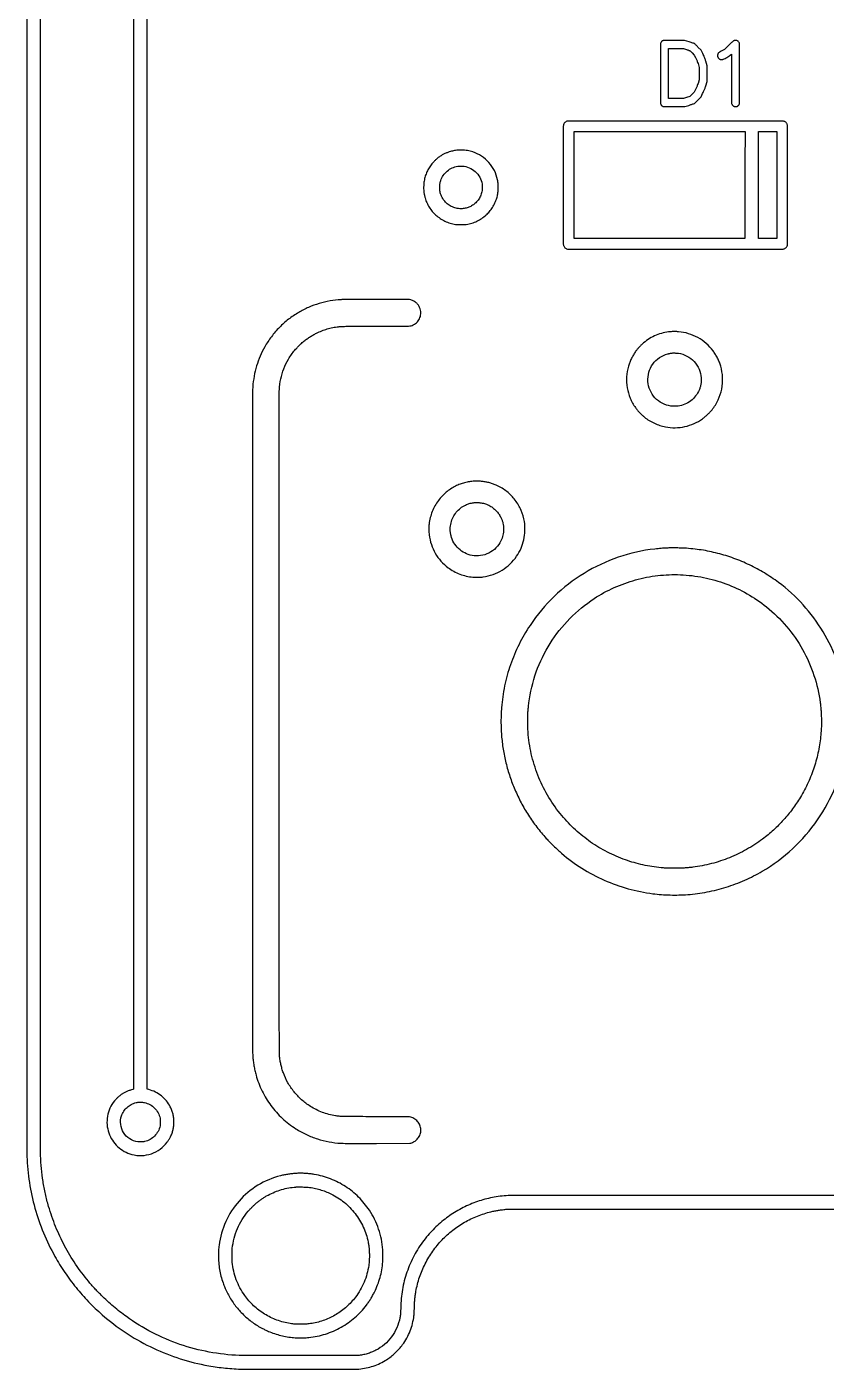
# Model space of a CAD drawing. Extents: x 980 to 25457, y 984 to 49020.
# Drawn here: x 980 to 7058, y 984 to 11193 of the extents above; entities that cross this region are included whole.
import ezdxf

# ---------------------------------------------------------------- set-up
doc = ezdxf.new("R2010")
doc.units = 0

msp = doc.modelspace()

# ---------------------------------------------------------------- linework, layer by layer
for points in [[(25353.176636, 36563.461695, -0.000001), (25352.040197, 20064.737908)], [(980.440705, 32466.957132, 0.000002), (980.203828, 20941, 0.000003), (980.107189, 12237.212398, 0.000012), (980.209361, 6804.802998), (980.388916, 2635.029975, 0.008974), (980.983194, 2602, 0.029208), (999.822378, 2402.890433, 0.029889), (1041.678556, 2208.890198, 0.029902), (1106.346513, 2021.34215, 0.029289), (1193.306053, 1841.5, 0.021834), (1268.093189, 1720.230204, 0.02127), (1353.787828, 1604.845691, 0.021222), (1449.182564, 1496.905414, 0.021492), (1553, 1397.914557, 0.032869), (1727.21792, 1264.670746, 0.032759), (1917.584764, 1155.24254, 0.032741), (2120.713988, 1071.566715, 0.032755), (2333, 1015.138326, 0.009547), (2395.790073, 1004.021925, 0.009677), (2458.67754, 995.366161, 0.009557), (2522.601028, 989.061337, 0.008801), (2588.5, 984.997035, 0.010944), (2634.595876, 983.977793, 0.000067), (3052.204349, 983.941907, 0.000037), (3479.107523, 983.993932, 0.020472), (3504.564936, 985.041662, 0.02992), (3560.531345, 993.036606, 0.030615), (3614.705589, 1007.617876, 0.030715), (3666.526781, 1028.649843, 0.030566), (3715.468822, 1055.901966, 0.023869), (3749.370949, 1079.94713, 0.022269), (3781.653061, 1107.647904, 0.022255), (3811.364458, 1138.130053, 0.023755), (3837.572437, 1170.5, 0.032612), (3869.596701, 1220.695193, 0.032305), (3894.935128, 1274.783667, 0.03242), (3913.018648, 1331.491336, 0.033401), (3923.400816, 1389.5, 0.005421), (3924.797762, 1403.495869, 0.008655), (3925.654344, 1415.484203, 0.005903), (3926.281378, 1430.328794, 0.001277), (3926.996639, 1456, -0.006822), (3928.297268, 1489.380046, -0.010815), (3930.41899, 1517.915579, -0.011344), (3933.682489, 1545.319031, -0.00864), (3938.453419, 1575.167206, -0.036831), (3965.9178, 1682.992765, -0.036744), (4008.921878, 1785.710165, -0.036725), (4066.523298, 1881.074687, -0.03671), (4137.465045, 1967, -0.035479), (4218.156075, 2040.134298, -0.035834), (4308.119385, 2100.859179, -0.035853), (4405.784311, 2148.089152, -0.035599), (4509.423887, 2181.012792, -0.009563), (4538.770774, 2187.492086, -0.010354), (4567.579523, 2192.658972, -0.009904), (4597.694029, 2196.80918, -0.00742), (4631, 2200.2285, -0.02187), (4663.380374, 2201.645489), (13217.044601, 2201.640543)], [(13218.107589, 2305.039323), (4673.557632, 2305.03745, 0.015143), (4639, 2303.990588, 0.033048), (4520.125199, 2288.855405, 0.034552), (4406.084958, 2258.299909, 0.034656), (4297.652504, 2212.436519, 0.033676), (4195.5, 2151.652666, 0.018441), (4148.29913, 2116.438986, 0.016624), (4102.109951, 2076.650852, 0.016604), (4058.604577, 2033.824347, 0.018259), (4019.450411, 1989.5, 0.039733), (3941.384639, 1877.233318, 0.039555), (3881.927354, 1753.867933, 0.039544), (3842.626223, 1622.644375, 0.039661), (3824.524297, 1487, 0.003964), (3824.229994, 1480.530347, 0.000802), (3823.816917, 1469.0375, 0.000846), (3823.380527, 1455.668805, 0.000792), (3822.979153, 1442, -0.004357), (3822.162278, 1419.621334, -0.011223), (3821.068824, 1403.481547, -0.01399), (3819.427595, 1389.645754, -0.011541), (3816.92666, 1375, -0.055333), (3793.098908, 1298.718897, -0.056364), (3753.228706, 1230.031304, -0.056394), (3699.048373, 1172.01275, -0.055501), (3632.999574, 1127.20945, -0.026775), (3601.751739, 1112.817459, -0.023665), (3567.842765, 1101.174126, -0.023603), (3532.886047, 1092.758902, -0.026231), (3498.5, 1088.0327, -0.020995), (3474.862405, 1087.035663, -0.000033), (3053.370596, 1086.991712, -0.000067), (2642.318724, 1087.031149, -0.010214), (2595.5, 1087.99844, -0.035895), (2365.927575, 1114.014735, -0.036707), (2144.198214, 1172.520727, -0.036732), (1933.552841, 1262.773029, -0.036056), (1737, 1383.363489, -0.01034), (1687.340403, 1420.574374, -0.010342), (1639.265439, 1459.804011, -0.010214), (1592.285236, 1501.471433, -0.009519), (1545.908594, 1545.994082, -0.004359), (1517.956922, 1574.360432, -0.006572), (1494.147303, 1599.604008, -0.006844), (1471.741259, 1624.674174, -0.005361), (1448.101244, 1652.46129, -0.025541), (1350.523017, 1782.663917, -0.025831), (1267.125298, 1921.661113, -0.025864), (1198.600661, 2068.33835, -0.025761), (1145.484413, 2221.5, -0.015292), (1120.984294, 2316.763833, -0.015888), (1102.702464, 2412.146385, -0.015807), (1090.440678, 2508.956582, -0.014799), (1083.983412, 2608.5, -0.008785), (1083.394608, 2641.929305), (1083.221486, 6831.128539, -0.000012), (1083.127559, 12273.089819, -0.000003), (1083.236026, 20942, -0.000002), (1083.488164, 32350.921193, -0.000022)], [(1792.666637, 28542.695892, 0.000006), (1792.411049, 24569.503036, 0.000003), (1792.195825, 19883.965567, 0.000004), (1792.047621, 15244.749166, 0.000006), (1792, 11426.463451), (1792, 3112.26021), (1785.921956, 3111.064428, 0.032358), (1767.532237, 3106.193032, 0.01908), (1746.268387, 3098.145579, 0.01874), (1724.952891, 3088.17755, 0.024462), (1706.315536, 3077.411832, 0.021794), (1690.254083, 3066.034603, 0.017138), (1673.860074, 3052.388808, 0.017266), (1658.6072, 3037.805269, 0.023663), (1646.001487, 3023.604961, 0.063074), (1612.191411, 2968.78988, 0.063221), (1593.147649, 2907.319408, 0.063263), (1590.07486, 2843.077049, 0.063303), (1603.164567, 2780.121571, 0.061452), (1630.36895, 2724.40104, 0.060927), (1670.366081, 2676.783453, 0.060981), (1720.624081, 2640.244036, 0.061767), (1778, 2617.09731, 0.073951), (1852.747131, 2608.656986, 0.074129), (1926.650369, 2622.348061, 0.07416), (1993.321347, 2656.991381, 0.074108), (2047.000626, 2709.588002, 0.011482), (2054.212906, 2719.591258, 0.013772), (2060.516297, 2729.335714, 0.013329), (2066.43784, 2739.678566, 0.009633), (2072.503078, 2751.5, 0.026415), (2084.052801, 2778.668663, 0.030642), (2092.028667, 2805.604354, 0.030576), (2096.664809, 2833.363758, 0.026094), (2098.212505, 2863, 0.02741), (2096.52448, 2893.769033, 0.031365), (2091.473521, 2922.78946, 0.03138), (2082.834729, 2950.938417, 0.027484), (2070.411537, 2979.099807, 0.053717), (2041.029122, 3024.167942, 0.053069), (2002.61309, 3062.146963, 0.053034), (1957.037424, 3091.209976, 0.053501), (1906.5, 3109.933042), (1895.5, 3112.717214), (1895.500479, 7922.608607, -0.000003), (1895.516153, 10549.853821, -0.000001), (1895.574114, 14934.526042, -0.000001), (1895.654924, 19974.475505, -0.000001), (1895.750479, 25038.650259)], [(25455.283853, 8026.2, 0.000006), (25455.447111, 13939.785085, 0.000004), (25455.5, 20957, 0.000003), (25455.451202, 30583.274766, 0.000015), (25455.249846, 35648.33495)], [(1083.779877, 36579.793336, -0.000001), (1084.083373, 39239.060792, -0.032823)], [(981.025332, 39243.286233, 0.000001), (980.725995, 36638.380945, 0.000022)], [(23837.04827, 49018.908979, 0.000001), (21675.802621, 49019.17901, 0.000024)], [(18681.279442, 49019.402857, 0.000005), (13233.5, 49019.49605, 0.000002), (9165.520775, 49019.509787, 0.000004), (5739.221875, 49019.480206)], [(24540, 37344.615933), (24540.017364, 25078.057967, 0.000003), (24540.072189, 18212.977995, 0.000025), (24540.281798, 14996.564512), (24540.53635, 12813.47858, 0.052236), (24541.438354, 12804.878001, 0.074337), (24546.543768, 12791.201334, 0.068737), (24555.531869, 12779.203011, 0.069207), (24567.370173, 12770.158349, 0.07731), (24580.799221, 12765.105084, 0.090469), (24599.660012, 12764.630768, 0.093087), (24617.267741, 12770.877964, 0.091235), (24631.678767, 12783.228321, 0.082939), (24641.332811, 12800.295347, 0.087509), (24641.999516, 12804.07251), (24642.357022, 15432.357909, 0.00002), (24642.699465, 18970.575659, 0.000004), (24643, 25073.957926), (24643.5, 37344.415852)], [(23728.367996, 45337.206403, 0.000002), (23728.354216, 42876.105371, 0.000002), (23728.361756, 40416.175094, 0.019036)], [(2708.027317, 40429.777448, 0.000002), (2708.046285, 42874.87655, 0.000002), (2708.048936, 45320.157135, 0.014115)], [(23830.974531, 40438.62303, -0.000002), (23830.960256, 42874.830485, -0.000002), (23830.963185, 45310.710508, -0.013332)], [(7145.629634, 6362.282826, 0.048271), (7035.673392, 6591.926149, 0.048268), (6883.716445, 6796.240307, 0.048365), (6695.5, 6967.477447, 0.024459), (6588.719594, 7039.380872, 0.024361), (6475.287373, 7100.616631, 0.024364), (6356.448599, 7150.522631, 0.024476), (6233.5, 7188.544641, 0.01191), (6171.250633, 7202.933581, 0.012342), (6109.118692, 7214.153676, 0.012141), (6045.553533, 7222.444473, 0.010736), (5979, 7228.044622, 0.011377), (5960.681765, 7228.772657, 0.001326), (5919.696631, 7229.359462, 0.001177), (5878.399042, 7229.743942, 0.014181), (5862.5, 7229.40357, 0.001488), (5826.596124, 7227.50818, 0.004766), (5802.678324, 7225.945333, 0.005903), (5781.65036, 7224.120003, 0.003451), (5756.5, 7221.461932, 0.054721), (5477.071567, 7158.527019, 0.05446), (5217.469538, 7036.413979, 0.05444), (4990.272667, 6861.079535, 0.054601), (4806.526559, 6641, 0.031504), (4722.578117, 6495.592637, 0.031817), (4657.875393, 6341.260413, 0.031855), (4613.34064, 6180.145799, 0.031749), (4589.572147, 6014.5, 0.010197), (4586.539179, 5962.843125, 0.009548), (4585.525928, 5909.959402, 0.00953), (4586.5327, 5856.971032, 0.010055), (4589.559097, 5805, 0.020635), (4602.224963, 5699.549424, 0.020141), (4623.609776, 5594.636294, 0.020117), (4653.398201, 5491.658151, 0.020461), (4691.22056, 5392, 0.020669), (4738.865138, 5292.089992, 0.021096), (4794.298494, 5197.152876, 0.021018), (4857.744658, 5106.896985, 0.020174), (4929.375414, 5021, 0.010048), (4954.836925, 4993.969599, 0.006374), (4985.522895, 4963.464977, 0.00632), (5017.508668, 4933.24333, 0.008748), (5047, 4907.014631, 0.036862), (5201.018636, 4793.361411, 0.036349), (5370.759282, 4702.961769, 0.036295), (5552.056709, 4637.984101, 0.036503), (5740.5, 4600.057416, 0.012954), (5805.682728, 4593.535148, 0.012322), (5872.212023, 4590.260682, 0.012244), (5939.260505, 4590.257421, 0.01237), (6006, 4593.542042, 0.029146), (6153.103271, 4613.101714, 0.028085), (6298.806675, 4649.782012, 0.028039), (6439.716575, 4702.634439, 0.028818), (6572.5, 4770.506061, 0.054782), (6804.342149, 4942.978368, 0.054887), (6993.02979, 5161.582212, 0.054868), (7129.686223, 5416.075175, 0.054674)]]:
    msp.add_lwpolyline(points, format="xyb")
for points in [[(5818.702676, 11088.557676, 0.05102), (5812.451693, 11085.57971, 0.057989), (5807.222364, 11081.501145, 0.057709), (5803.04976, 11076.312322, 0.049755), (5799.926376, 11070.048357, 0.086274), (5798.639567, 11063.393224, 0.002644), (5798.257707, 11035.295629, 0.001951), (5798.036612, 10985.049747, 0.000125), (5798, 10838.026786), (5798, 10611.075025), (5800.151266, 10605.325251, 0.058872), (5802.93263, 10599.925294, 0.049193), (5807.048023, 10594.95465, 0.048961), (5812.078544, 10590.8608, 0.05687), (5817.572141, 10588.058893, 0.068202), (5823.211781, 10586.786921, 0.016119), (5832.871253, 10586.270602, 0.005754), (5850.928366, 10586.096179, 0.000366), (5903.833685, 10586.232725), (5984.5, 10586.5), (6013, 10595.792931, 0.000309), (6024.461548, 10599.538002, 0.000361), (6035.33125, 10603.105815, 0.000318), (6044.516813, 10606.134669, 0.002217), (6049, 10607.638205), (6056.5, 10610.190548), (6081.700539, 10635.752819), (6106.901078, 10661.315091), (6119.053283, 10684.907546, 0.005138), (6126.576907, 10699.890242, 0.01666), (6131.130733, 10710.039069, 0.013419), (6135.476527, 10721.528105, 0.002461), (6142.827889, 10743), (6154.450289, 10777.5), (6154.475145, 10837), (6154.5, 10896.5), (6143.215638, 10931.198472, 0.00231), (6135.881013, 10953.402579, 0.014725), (6131.77785, 10964.535637, 0.018152), (6127.36142, 10974.45567, 0.004623), (6119.475129, 10990.198472), (6107.018982, 11014.5), (6083.500505, 11038.673994, 0.002737), (6074.237562, 11048.091421, 0.003856), (6065.868616, 11056.378486, 0.002275), (6058.736868, 11063.269352, 0.052573), (6056.503, 11064.998146, 0.052766), (6053.917719, 11066.241051, 0.001922), (6043.612931, 11069.873038, 0.003498), (6031.367498, 11074.040376, 0.002445), (6017.50736, 11078.574152), (5981.990749, 11090), (5902.245374, 11089.956107, 0.000631), (5860.25067, 11089.879992, 0.003416), (5837.453696, 11089.654156, 0.003206), (5822.71376, 11089.312877, 0.07843)], [(5997.45227, 11019.975306, -0.00107), (6007.049822, 11016.863323, -0.001717), (6015.223501, 11014.162578, -0.000295), (6022.440131, 11011.745803, -0.10057), (6022.94136, 11011.456012, -0.014616), (6023.369339, 11011.054178, -0.000057), (6028.086677, 11006.357106, -0.000294), (6033.43291, 11001.026364, -0.000185), (6039.672859, 10994.792579), (6055.845718, 10978.623746), (6065.324075, 10960.061873, -0.007374), (6070.906119, 10948.72042, -0.01641), (6074.74022, 10939.894272, -0.013254), (6078.445053, 10929.760081, -0.003377), (6083.901216, 10913.141232), (6093, 10884.782463), (6093, 10837.566781), (6093, 10790.351098), (6083.91445, 10762.425549, -0.003525), (6078.497171, 10746.165366, -0.013096), (6074.745584, 10736.040138, -0.015957), (6070.854451, 10727.158874, -0.007305), (6065.243302, 10715.818042), (6055.657704, 10697.136084), (6039.078852, 10680.6199), (6022.5, 10664.103715), (5997.5, 10656.054501), (5972.5, 10648.005286), (5916.25, 10648.002643), (5860, 10648), (5860, 10838), (5860, 11028), (5916.26091, 11028), (5972.52182, 11028)], [(6360, 11088.700812, 0.055154), (6354.396868, 11085.82848, 0.032702), (6348.410225, 11081.284233, 0.013651), (6339.285084, 11072.919327, 0.001451), (6318.646677, 11052.820148), (6286.44165, 11021.273886), (6266.066332, 11011.008766, 0.008801), (6251.703326, 11003.452812, 0.03698), (6243.531884, 10998.147897, 0.060389), (6238.396424, 10993.164488, 0.06428), (6234.725768, 10987.196356, 0.03134), (6233.741963, 10984.585533, 0.030912), (6233.08688, 10981.860275, 0.026998), (6232.712856, 10978.761312, 0.01551), (6232.580731, 10975, 0.042065), (6233.134096, 10968.096301, 0.062679), (6234.860303, 10962.295968, 0.062507), (6237.974226, 10957.092948, 0.041568), (6242.705151, 10951.986499, 0.045174), (6247.816963, 10948.099037, 0.058453), (6253.136015, 10945.574637, 0.057094), (6258.9952, 10944.311812, 0.040474), (6265.72568, 10944.195268, 0.046152), (6270.274677, 10944.909925, 0.036159), (6275.018575, 10946.483868, 0.01685), (6282.034614, 10949.670515, 0.002177), (6296.773523, 10957.053581, 0.002661), (6311.778156, 10964.752242, 0.018516), (6318.950684, 10968.824854, 0.032199), (6324.050795, 10972.449082, 0.019081), (6329.660951, 10977.373044), (6337.969222, 10985.246088), (6338.234611, 10797.873044, 0.000166), (6338.440673, 10679.959657, 0.002201), (6338.722193, 10636.52399, 0.002824), (6339.130886, 10611.804948, 0.087374), (6340.325102, 10605.80547, 0.053464), (6342.769368, 10601.083017, 0.038085), (6346.427205, 10596.375533, 0.037817), (6350.79634, 10592.23541, 0.049761), (6355.376651, 10589.211875, 0.025696), (6358.502788, 10587.768193, 0.048081), (6361.174017, 10586.985115, 0.03712), (6364.372275, 10586.616106, 0.009911), (6369.5, 10586.509208, 0.009562), (6374.785807, 10586.60489, 0.041298), (6377.902237, 10586.979946, 0.053003), (6380.527962, 10587.815913, 0.022938), (6383.818852, 10589.446403, 0.03418), (6387.964329, 10592.128196, 0.039462), (6391.497287, 10595.23575, 0.038795), (6394.545976, 10598.907595, 0.031169), (6397.243861, 10603.277804), (6399.5, 10607.5), (6399.5, 10838), (6399.5, 11068.5), (6397.243861, 11072.722196, 0.054505), (6392.341771, 11079.892912, 0.072007), (6386.391376, 11085.095785, 0.073364), (6379.302401, 11088.331879, 0.059296), (6371.038312, 11089.693749, 0.014759), (6367.67523, 11089.745404, 0.018891), (6364.582431, 11089.584636, 0.020961), (6361.941043, 11089.23493, 0.047525)], [(5092, 10475.903886, 0.079964), (5080.697597, 10471.741657, 0.074273), (5070.945997, 10464.162268, 0.07366), (5063.77048, 10453.999001, 0.076491), (5059.964884, 10442.320768, 0.040601), (5058.971754, 10430.113407, 0.000016), (5058.977595, 9988.728445, 0.000014), (5059.009509, 9546.643845, 0.046135), (5060.00528, 9535.88649, 0.065788), (5063.15507, 9526.249345, 0.056279), (5068.829776, 9517.192408, 0.056993), (5076.292307, 9509.739176, 0.071945), (5084.71542, 9504.834787), (5090.5, 9502.5), (5910.485755, 9502.247577, 0.000042), (6401.900064, 9502.137375, 0.000443), (6602.229028, 9502.286721, 0.000126), (6728.517164, 9502.524611, 0.070309), (6735.973078, 9503.594504, 0.054427), (6743.996236, 9506.908015, 0.052287), (6751.233569, 9511.911392, 0.052175), (6757.289234, 9518.318835, 0.053709), (6761.819944, 9525.781935), (6764.5, 9531.5), (6764.755774, 9987.5, 0.000059), (6764.887248, 10284.963857, 0.000984), (6764.724202, 10384.120795, 0.000816), (6764.424701, 10441.230554, 0.079806), (6763.088248, 10449.199953, 0.054928), (6759.373604, 10457.190185, 0.054329), (6753.996861, 10464.212213, 0.053903), (6747.190205, 10469.957856, 0.052448), (6739.252085, 10474.177371), (6733.5, 10476.5), (5915, 10476.642273, 0.000094), (5591.970174, 10476.637417, 0.000173), (5328.849163, 10476.492559, 0.000007), (5095.865771, 10476.280405, 0.048121)], [(6441.647983, 10390.75, 0.029481), (6441.389157, 10386.483904, 0.00002), (6441.200069, 10269.175, 0.000241), (6441.057413, 10138.468402, 0.000147), (6441.008692, 9984.25), (6441, 9583), (5791, 9583), (5141, 9583), (5141, 9989.5), (5141, 10396), (5791.639291, 10396), (6442.278582, 10396)], [(6684, 9989.493201), (6684, 9582.986403), (6614.25, 9583.243201), (6544.5, 9583.5), (6544, 9989.333347, -0.000096), (6543.838221, 10144.978902, -0.00016), (6543.769271, 10276.075539, -0.000001), (6543.745191, 10395.16926, -0.198968), (6543.916667, 10395.583347, -0.197317), (6544.326659, 10395.75464, -0.000049), (6564.724479, 10395.877608, -0.000924), (6587.360597, 10395.970037, -0.000559), (6614.166667, 10396), (6684, 10396)], [(4257.5, 10255.367948, 0.010572), (4239.647285, 10253.09823, 0.014207), (4223.597301, 10250.243695, 0.014804), (4208.27899, 10246.591837, 0.01331), (4192.644958, 10241.922134, 0.019169), (4170.162024, 10233.582378, 0.022082), (4149.44523, 10223.887636, 0.021772), (4129.417485, 10212.276804, 0.017695), (4109, 10198.178859, 0.025232), (4096.228497, 10187.634859, 0.011217), (4080.442595, 10172.539617, 0.011225), (4065.328753, 10156.729201, 0.024846), (4054.701548, 10143.872559, 0.029037), (4034.42428, 10113.125099, 0.032514), (4018.681708, 10081.346573, 0.032302), (4007.112021, 10047.608749, 0.027963), (3999.314196, 10011, 0.029357), (3997.959584, 9996.822582, 0.007409), (3997.455576, 9973.645941, 0.007361), (3997.636107, 9950.488238, 0.030195), (3998.798231, 9936.5, 0.009198), (4000.612856, 9925.37273, 0.007352), (4002.964292, 9913.452055, 0.007424), (4005.628545, 9901.774298, 0.010275), (4008.387377, 9891.391283, 0.036697), (4021.539767, 9855.76066, 0.033098), (4040.152095, 9821.129243, 0.033089), (4063.177811, 9789.246891, 0.036621), (4089.5, 9761.819546, 0.034857), (4123.070548, 9735.600266, 0.037754), (4159.104384, 9715.068955, 0.037434), (4198.098373, 9700.052358, 0.03317), (4240.5, 9690.283071, 0.031774), (4256.060254, 9688.775191, 0.008393), (4281.060648, 9688.367832, 0.008463), (4306.106901, 9688.804122, 0.030483), (4322, 9690.323169, 0.034107), (4363.805352, 9699.866051, 0.037623), (4402.524558, 9714.786934, 0.037498), (4438.681716, 9735.393004, 0.033454), (4472.84379, 9761.897492, 0.038291), (4498.39318, 9788.376562, 0.03266), (4521.122363, 9819.834165, 0.032239), (4539.851347, 9854.450896, 0.034683), (4553.45834, 9890.367461, 0.032975), (4561.179458, 9923.813877, 0.029312), (4564.827257, 9959.332635, 0.029276), (4564.298117, 9995.082558, 0.032662), (4559.534891, 10029.220315, 0.065596), (4535.240288, 10099.021676, 0.064848), (4493.6247, 10160.447559, 0.06492), (4437.711941, 10209.108437, 0.066005), (4371.492497, 10241.479501, 0.017983), (4350.237548, 10247.750618, 0.022384), (4330.077044, 10251.967235, 0.02173), (4309.136054, 10254.449109, 0.015416), (4285.5, 10255.482276, 0.001824), (4276.016062, 10255.569579, 0.00241), (4267.375, 10255.575947, 0.001732), (4260.133559, 10255.521296, 0.02358)], [(4304.756582, 10132.516157, -0.08364), (4356.846961, 10115.368192, -0.084627), (4400.205235, 10082.148628, -0.084961), (4429.981606, 10036.567464, -0.085209), (4442.865146, 9983.724361, -0.052232), (4441.593095, 9947.637624, -0.057041), (4432.799629, 9913.704542, -0.056975), (4416.554535, 9882.603183, -0.051909), (4393.26021, 9854.88545, -0.046145), (4369.001065, 9835.430179, -0.049645), (4342.150967, 9821.297407, -0.049603), (4313.020707, 9812.725654, -0.045922), (4282, 9809.76116, -0.024951), (4261.756691, 9810.701029, -0.033574), (4243.656047, 9813.685451, -0.033545), (4226.105842, 9819.068182, -0.024845), (4207.522054, 9827.241407, -0.057635), (4177.478215, 9846.889369, -0.055957), (4152.376754, 9873.052485, -0.055382), (4133.488973, 9904.402345, -0.054236), (4121.781666, 9939.352237, -0.016087), (4120.602467, 9945.734917, -0.020854), (4119.956185, 9951.65058, -0.01382), (4119.657141, 9959.221717, -0.003183), (4119.587196, 9972, -0.009336), (4119.908978, 9988.446349, -0.026563), (4120.953969, 9999.854177, -0.0299), (4123.121481, 10010.318542, -0.014698), (4127.055945, 10023.340425, -0.068592), (4146.759943, 10063.132024, -0.068913), (4176.467816, 10096.038268, -0.068714), (4214.08504, 10119.707012, -0.06754), (4256.928463, 10132.470001, -0.026427), (4267.236247, 10133.523091, -0.012002), (4280.794208, 10133.861664, -0.012009), (4294.372212, 10133.54862, -0.026022)], [(3369.5, 9117.88131, 0.030478), (3285.523872, 9108.336006, 0.029601), (3202.49041, 9088.604808, 0.029591), (3122.339072, 9059.197241, 0.030403), (3046.968595, 9020.759546, 0.032408), (2969.866588, 8968.32947, 0.032812), (2900.524558, 8906.576063, 0.032829), (2839.888808, 8836.313422, 0.032513), (2788.757863, 8758.5, 0.027929), (2753.628616, 8687.685361, 0.028257), (2726.764886, 8613.669025, 0.027947), (2708.17928, 8536.308802, 0.02603), (2697.791123, 8455.5, 0.01895), (2696.373838, 8418.128957, 0.000002), (2696.358954, 5911.59195, 0.000002), (2696.365611, 3405.715979, 0.018287), (2697.782386, 3367, 0.011158), (2701.459724, 3328.596419, 0.012729), (2706.729964, 3292.054594, 0.012992), (2713.738372, 3256.510335, 0.012697), (2722.630678, 3221.102535, 0.045749), (2768.83548, 3099.411883, 0.045921), (2836.352292, 2988.316082, 0.045922), (2923.0108, 2891.412789, 0.045756), (3026, 2811.824614, 0.031945), (3105.455673, 2768.148612, 0.032002), (3189.781841, 2734.97941, 0.031971), (3277.731837, 2712.816537, 0.031743), (3368, 2701.980636, 0.012714), (3384.941487, 2701.462454, 0.000563), (3443.729544, 2701.225881, 0.000761), (3524.121806, 2701.115211, 0.000268), (3639.5, 2701.193705), (3891.5, 2701.5), (3899.175433, 2703.690017, 0.029482), (3913.47658, 2708.698856, 0.035407), (3926.204382, 2715.110126, 0.036217), (3937.660254, 2723.113592, 0.033542), (3948.158538, 2732.879485, 0.041386), (3959.335364, 2746.936776, 0.045278), (3967.666986, 2762.241446, 0.045333), (3973.100003, 2778.778753, 0.041675), (3975.660882, 2796.5, 0.086671), (3971.780532, 2830.786281, 0.086592), (3956.508103, 2861.739395, 0.085678), (3931.484215, 2885.94347, 0.082513), (3899.476516, 2900.745291), (3889.5, 2903.490301), (3630, 2904.036885, -0.000183), (3438.044727, 2904.511488, -0.004665), (3385.759166, 2905.14778, -0.017064), (3355.444353, 2906.835749, -0.018264), (3326, 2910.57367, -0.024667), (3275.744213, 2921.396894, -0.025196), (3227.160694, 2937.057585, -0.025249), (3180.496286, 2957.489297, -0.025015), (3135.978754, 2982.578247, -0.041525), (3069.643953, 3032.612395, -0.040819), (3012.073778, 3093.186767, -0.040861), (2965.161911, 3162.244545, -0.041804), (2930.514124, 3237.5, -0.014845), (2920.039941, 3269.296049, -0.017186), (2912.024248, 3300.15141, -0.016581), (2905.931188, 3332.418239, -0.012204), (2901.248123, 3368.5, -0.025941), (2900.097072, 3390.284009, -0.000045), (2899.791554, 3759.26751, -0.000153), (2899.535186, 4354.410003, -0.000013), (2899.381963, 5900.5, -0.000031), (2899.369916, 6892.50846, -0.000056), (2899.500881, 7702.185895, -0.000003), (2899.700975, 8418.991306, -0.013244), (2900.076077, 8433, -0.039036), (2910.89374, 8514.922926, -0.040923), (2934.239326, 8592.836859, -0.040838), (2970.019029, 8666.05378, -0.038545), (3017.835662, 8734, -0.018015), (3029.907226, 8747.589549, -0.0059), (3048.634886, 8766.743781, -0.005909), (3067.823771, 8785.464159, -0.017804), (3081.5, 8797.595722, -0.013361), (3105.941464, 8816.694136, -0.015516), (3130.202489, 8833.490186, -0.015585), (3155.36187, 8848.686146, -0.013717), (3182.5, 8862.978662, -0.019739), (3223.557252, 8881.207393, -0.022612), (3264.125374, 8895.24583, -0.022715), (3305.63166, 8905.513556, -0.020275), (3349.5, 8912.437487, -0.019542), (3375.817419, 8914.465826, -0.006414), (3414.674823, 8915.438014, -0.002751), (3481.776276, 8915.886646, -0.000281), (3640.61901, 8915.985481, 0.000199), (3822.558834, 8916.068676, 0.005721), (3869.330845, 8916.643873, 0.02309), (3893.368303, 8918.32712, 0.060882), (3910.114925, 8922.384443, 0.095447), (3942.598597, 8942.283683, 0.094252), (3965.535997, 8972.904965, 0.094437), (3975.601323, 9009.754809, 0.096267), (3971.298979, 9047.458758, 0.062073), (3960.548838, 9070.926972, 0.064699), (3944.488896, 9090.67546, 0.063977), (3923.739644, 9105.837297, 0.058502), (3899.205812, 9115.81881), (3889.5, 9118.5), (3637.5, 9118.608993, 0.000312), (3539.765209, 9118.590207, 0.000475), (3454.825, 9118.440195, 0.000169), (3381.547247, 9118.216517, 0.012214)], [(5873.578235, 8873.851064, 0.038454), (5818.800347, 8864.744795, 0.038017), (5765.845774, 8847.337133, 0.037932), (5716.025858, 8822.066353, 0.037898), (5670.579731, 8789.552513, 0.016838), (5654.170412, 8774.854421, 0.014024), (5637.724608, 8758.184621, 0.014079), (5622.318124, 8740.704627, 0.017475), (5609.038875, 8723.570744, 0.022516), (5592.309288, 8698.000065, 0.019798), (5577.16345, 8669.925846, 0.019896), (5564.364905, 8640.905752, 0.023473), (5554.678339, 8612.5, 0.055792), (5540.612298, 8530.672751, 0.0569), (5545.138974, 8448.31779, 0.056913), (5568.109395, 8369.119158, 0.055865), (5608.445134, 8296.601663, 0.020154), (5622.748879, 8278.153303, 0.014447), (5640.127952, 8258.683321, 0.014414), (5658.669536, 8240.180101, 0.019577), (5676.500184, 8224.655014, 0.030747), (5712.714776, 8199.032047, 0.03023), (5751.998968, 8177.88381, 0.030233), (5793.542054, 8161.629264, 0.030771), (5836.5, 8150.615171, 0.050611), (5910.202753, 8144.088274, 0.05082), (5983.608805, 8152.519946, 0.050745), (6053.903533, 8175.605899, 0.050166), (6118.398337, 8212.445134, 0.020255), (6136.879711, 8226.780488, 0.014346), (6156.463825, 8244.26859, 0.014346), (6175.010921, 8262.849158, 0.020272), (6190.344746, 8280.5, 0.059421), (6236.769581, 8355.206513, 0.060362), (6264.021222, 8438.345661, 0.060335), (6270.635777, 8525.620825, 0.059275), (6256.321661, 8612.5, 0.024611), (6246.12233, 8642.188074, 0.020648), (6232.505198, 8672.564731, 0.020647), (6216.428519, 8701.715314, 0.024608), (6198.845468, 8727.722658, 0.051769), (6145.902509, 8784.879716, 0.053384), (6082.857867, 8829.276025, 0.053421), (6011.883897, 8859.294619, 0.051973), (5935.5, 8873.948552, 0.015951), (5922.697766, 8874.637873, 0.005867), (5904.597517, 8874.821766, 0.005877), (5886.476694, 8874.580246, 0.015697)], [(5935, 8710.388177, -0.085784), (6000.019512, 8689.255332, -0.084993), (6054.410988, 8647.477513, -0.084908), (6091.845652, 8589.942588, -0.085376), (6107.936703, 8523.346647, -0.028999), (6108.145945, 8499.45132, -0.028923), (6105.59035, 8475.670889, -0.029139), (6100.336546, 8452.518795, -0.03052), (6092.487438, 8430.5, -0.06383), (6065.99878, 8385.388249, -0.064245), (6029.038879, 8348.527424, -0.064421), (5984.032884, 8322.334029, -0.064804), (5933.932536, 8308.523029, -0.022609), (5921.211584, 8307.319262, -0.012173), (5905.461662, 8306.928699, -0.01217), (5889.820081, 8307.302453, -0.024179), (5877.482793, 8308.497692, -0.083868), (5811.493286, 8329.801417, -0.085634), (5756.701322, 8371.494995, -0.085922), (5719.183969, 8429.002558, -0.08519), (5703.038161, 8495.947606, -0.086154), (5710.375946, 8565.446214, -0.08704), (5740.712284, 8628.132426, -0.086912), (5790.619707, 8676.822308, -0.08557), (5854.365351, 8705.975527, -0.014313), (5863.194732, 8708.039048, -0.009246), (5873.520926, 8709.944514, -0.00924), (5883.926216, 8711.469316, -0.014133), (5893, 8712.368396, -0.021593), (5901.371593, 8712.597169, -0.007814), (5913.261595, 8712.222678, -0.00796), (5925.439127, 8711.454079, -0.016039)], [(4383.5, 7737.39743, 0.023423), (4345.492956, 7733.229278, 0.025716), (4309.227677, 7725.594702, 0.025942), (4274.22596, 7714.352386, 0.024734), (4240, 7699.390513, 0.02828), (4202.323656, 7677.912474, 0.030271), (4168.199121, 7652.759636, 0.030212), (4137.303599, 7623.622424, 0.027946), (4109.276006, 7590.238274, 0.033174), (4082.930569, 7549.690643, 0.034074), (4062.442175, 7506.367152, 0.033555), (4047.776719, 7460.033357, 0.030209), (4038.811402, 7410.5, 0.02412), (4037.688065, 7394.576191, 0.007246), (4037.50079, 7370.273796, 0.007315), (4038.023029, 7345.891976, 0.022703), (4039.361036, 7329.5, 0.048271), (4055.980127, 7256.320087, 0.050869), (4086.141616, 7189.038616, 0.051172), (4129.072956, 7129.576461, 0.04997), (4183.5, 7079.544543, 0.035396), (4226.155106, 7052.039552, 0.034647), (4272.562751, 7030.604284, 0.034621), (4321.521502, 7015.769145, 0.035217), (4371.780407, 7007.936549, 0.018884), (4388.165668, 7007.175186, 0.00706), (4411.1877, 7007.300685, 0.006907), (4433.945294, 7008.060746, 0.022348), (4449, 7009.448013, 0.050625), (4524.858617, 7027.830296, 0.052938), (4594.270802, 7060.90589, 0.053306), (4654.777687, 7107.572286, 0.052705), (4704.309415, 7166.139838, 0.046273), (4737.871182, 7226.96418, 0.047873), (4759.2188, 7292.243449, 0.047829), (4767.774967, 7360.446208, 0.046026), (4763.406911, 7429.939147, 0.06271), (4738.773324, 7515.599155, 0.061329), (4693.546288, 7593.18368, 0.061169), (4630.723001, 7657.652627, 0.061776), (4554.365946, 7704.756417, 0.02072), (4527.970825, 7715.541983, 0.019228), (4500.112336, 7724.405332, 0.019201), (4471.613823, 7731.113602, 0.020506), (4443.301485, 7735.44408, 0.014245), (4430.517626, 7736.498356, 0.005286), (4412.482963, 7737.278371, 0.005072), (4394.722678, 7737.678209, 0.018692)], [(4425.5, 7573.956157, -0.043038), (4459.788952, 7567.01649, -0.043764), (4492.182847, 7554.333191, -0.043615), (4521.973747, 7536.156886, -0.04215), (4548.529988, 7512.900039, -0.016459), (4559.429966, 7500.826801, -0.021242), (4568.575017, 7489.018679, -0.021405), (4576.63051, 7476.552754, -0.017151), (4584.245611, 7462.5, -0.027654), (4593.580519, 7440.845136, -0.03076), (4600.092422, 7419.040237, -0.030544), (4603.913023, 7396.463906, -0.026543), (4605.19626, 7372.5, -0.025063), (4604.007534, 7348.597562, -0.030762), (4600.418556, 7326.542055, -0.030967), (4594.176507, 7305.215041, -0.025994), (4585.030829, 7283.5, -0.08238), (4547.09767, 7229.797931, -0.081245), (4493.691976, 7190.917107, -0.081327), (4430.731147, 7171.105372, -0.082786), (4365.142527, 7172.590091, -0.071004), (4310.531861, 7191.271058, -0.071108), (4263.358068, 7224.477076, -0.071161), (4227.404016, 7269.543976, -0.071284), (4205.55257, 7322.857452, -0.032701), (4201.181785, 7346.703843, -0.02882), (4199.708811, 7371.951381, -0.028833), (4201.148798, 7397.187601, -0.032823), (4205.48859, 7421, -0.054768), (4221.113647, 7463.10818, -0.05518), (4245.477639, 7500.70461, -0.055251), (4277.44159, 7532.020744, -0.055185), (4315.5, 7555.591535, -0.019734), (4329.863643, 7561.74569, -0.019237), (4344.789499, 7566.805869, -0.019145), (4360.13271, 7570.725398, -0.019088), (4375.745974, 7573.464273, -0.022021), (4386.322423, 7574.434166, -0.009382), (4400.536885, 7574.841509, -0.009395), (4414.786456, 7574.714646, -0.021497)], [(5949.5, 7025.98451, -0.039021), (6126.540791, 7004.673693, -0.039957), (6296.672296, 6956.180686, -0.039994), (6456.780411, 6881.296054, -0.039246), (6604, 6781.46483, -0.048386), (6757.142805, 6632.659686, -0.047946), (6879.360668, 6456.763462, -0.047904), (6965.924948, 6260.65792, -0.048129), (7013.419222, 6051.969635, -0.007627), (7017.449476, 6016.243515, -0.00885), (7020.16253, 5982.138111, -0.008663), (7021.70725, 5947.337129, -0.006763), (7022.218389, 5909.5, -0.004018), (7021.993261, 5881.543768, -0.006684), (7021.29946, 5857.99659, -0.006963), (7020.002694, 5835.169948, -0.00488), (7017.933484, 5809.5, -0.02808), (6999.54779, 5684.761309, -0.0283), (6967.330932, 5563.199925, -0.028272), (6921.55558, 5445.940395, -0.027898), (6862.66537, 5334.053101, -0.024709), (6802.923541, 5244.765636, -0.024013), (6734.12673, 5160.916468, -0.023991), (6657.539935, 5083.976202, -0.024551), (6574.5, 5015.351693, -0.032255), (6453.355817, 4936.490826, -0.032219), (6323.031423, 4873.833793, -0.032294), (6186.038538, 4828.561848, -0.032753), (6045, 4801.56566, -0.005898), (6008.419017, 4797.457156, -0.010612), (5978.322238, 4795.079813, -0.009928), (5946.84014, 4793.890851, -0.004473), (5905.5, 4793.520999, -0.002237), (5871.194562, 4793.674492, -0.007558), (5848.787403, 4794.213807, -0.008997), (5828.497806, 4795.375084, -0.004313), (5802.5, 4797.558601, -0.015783), (5733.933443, 4806.103455, -0.015347), (5665.393816, 4819.017803, -0.015349), (5597.783118, 4836.110761, -0.015796), (5532, 4857.176363, -0.033256), (5395.057079, 4916.368344, -0.03339), (5267.363672, 4993.12485, -0.033406), (5151.079049, 5086.157983, -0.033357), (5048.15984, 5193.890893, -0.037863), (4949.939549, 5331.422316, -0.037929), (4873.646629, 5482.115608, -0.037916), (4820.972073, 5642.655167, -0.037781), (4793.066516, 5809.5, -0.00488), (4790.997306, 5835.169948, -0.006963), (4789.70054, 5857.99659, -0.006684), (4789.006739, 5881.543768, -0.004018), (4788.781611, 5909.5, -0.006759), (4789.2924, 5947.330465, -0.008665), (4790.836126, 5982.11664, -0.008846), (4793.549049, 6016.225515, -0.007596), (4797.581856, 6052, -0.054175), (4853.844829, 6286.278262, -0.054093), (4959.135866, 6503.129728, -0.054079), (5108.517852, 6692.400747, -0.054091), (5295, 6845.22175, -0.038911), (5446.079568, 6927.885589, -0.03837), (5608.84012, 6986.592443, -0.038445), (5778.345712, 7019.651604, -0.03941)], [(1874.374747, 3011.476047, -0.074472), (1915.7096, 2996.500258, -0.073601), (1951.029583, 2970.026873, -0.072922), (1977.423042, 2934.210672, -0.070987), (1992.723669, 2892, -0.039405), (1994.202578, 2880.440324, -0.012275), (1994.6215, 2862.93556, -0.012239), (1994.182538, 2845.450002, -0.040146), (1992.687625, 2834, -0.068816), (1977.501042, 2792.069612, -0.073189), (1951.73482, 2756.806286, -0.073387), (1916.969749, 2730.533995, -0.069753), (1875.5, 2714.860575, -0.033787), (1865.078438, 2713.237247, -0.012194), (1850.106359, 2712.298914, -0.012306), (1834.989641, 2712.093417, -0.030541), (1823.953135, 2712.890307, -0.110299), (1762.10194, 2735.667923, -0.109715), (1715.677001, 2782.62717, -0.109935), (1693.556354, 2844.740336, -0.111125), (1699.996851, 2910.11228, -0.062697), (1716.882877, 2945.54025, -0.065862), (1741.794307, 2975.023779, -0.065446), (1773.668047, 2997.159616, -0.060652), (1811, 3011.005274, -0.035702), (1825.029311, 3013.307106, -0.020959), (1842.026583, 3014.146419, -0.020804), (1859.33634, 3013.554657, -0.030797)], [(3032.5, 2472.98232, 0.011621), (3000.760608, 2470.527782, 0.012141), (2969.631212, 2466.625593, 0.012275), (2939.061481, 2461.266814, 0.012528), (2909, 2454.445382, 0.074851), (2736.874895, 2382.155233, 0.074896), (2593.702066, 2262.403633, 0.074947), (2492.235129, 2105.869824, 0.075114), (2441.518661, 1926.5, 0.006774), (2439.226786, 1906.133576, 0.009509), (2437.773952, 1887.896466, 0.009243), (2436.989446, 1869.225969, 0.0059), (2436.735037, 1847.5, 0.020035), (2438.883038, 1794.037244, 0.021857), (2445.307566, 1742.462701, 0.021863), (2456.208336, 1691.657668, 0.020066), (2471.764743, 1640.5, 0.007789), (2478.460649, 1622.208017, 0.009128), (2485.394394, 1605.084278, 0.008702), (2493.231672, 1587.553255, 0.00603), (2502.673668, 1568, 0.035164), (2548.03602, 1490.971999, 0.036448), (2603.25752, 1422.036366, 0.036217), (2668.253455, 1361.468947, 0.033823), (2742.752903, 1309.386521, 0.014213), (2760.601569, 1299.30699, 0.00645), (2784.490274, 1287.089543, 0.00646), (2808.786622, 1275.444893, 0.013596), (2828, 1267.16669, 0.018661), (2875.578777, 1250.212467, 0.020019), (2923.196193, 1237.291919, 0.020075), (2971.568319, 1228.250382, 0.018998), (3021.407401, 1222.914959, 0.015822), (3042.26833, 1222.142472, 0.005093), (3073.229295, 1222.29153, 0.004981), (3103.96968, 1223.059066, 0.018001), (3123.5, 1224.446549, 0.04936), (3251.849058, 1251.208103, 0.052016), (3370.086585, 1302.336558, 0.052305), (3474.666169, 1376.460303, 0.050961), (3562.606465, 1471.264634, 0.011674), (3579.55016, 1494.864624, 0.012267), (3595.085979, 1518.848799, 0.012114), (3609.601307, 1543.849312, 0.010787), (3623.483814, 1570.5, 0.022674), (3647.719751, 1625.759658, 0.024733), (3666.07546, 1681.424904, 0.024643), (3678.897107, 1738.817751, 0.022175), (3686.563016, 1799.251183, 0.013834), (3687.61278, 1818.612729, 0.00544), (3688.030046, 1845.326479, 0.005422), (3687.867387, 1871.967224, 0.014357), (3686.997728, 1891, 0.03113), (3675.911751, 1971.643829, 0.032121), (3654.964072, 2049.425671, 0.0323), (3624.361918, 2123.479527, 0.032269), (3584.468234, 2193, 0.050922), (3502.991197, 2292.277861, 0.05149), (3403.411467, 2372.625807, 0.051493), (3289.520721, 2430.927695, 0.050939), (3165.707407, 2464.986792, 0.014559), (3133.13658, 2469.49497, 0.012118), (3098.300758, 2472.434613, 0.012248), (3063.859954, 2473.656289, 0.016227)], [(3118.5, 2367.553312, -0.019081), (3165.028861, 2360.232521, -0.022178), (3208.552686, 2349.647667, -0.022423), (3250.550415, 2335.36773, -0.020367), (3292.5, 2316.969263, -0.057577), (3392.949388, 2252.715191, -0.057448), (3476.185197, 2167.205353, -0.057338), (3537.911051, 2064.836021, -0.05694), (3574.952672, 1950.885726, -0.011004), (3579.649435, 1924.857725, -0.016253), (3582.520002, 1901.830537, -0.01509), (3584.017918, 1877.440966, -0.007882), (3584.486683, 1847, -0.003465), (3584.308693, 1822.601144, -0.011905), (3583.7064, 1806.773462, -0.013817), (3582.402003, 1792.234327, -0.006012), (3579.904335, 1773, -0.032374), (3566.440787, 1708.531964, -0.031638), (3544.692415, 1645.828724, -0.031561), (3515.144964, 1586.223567, -0.031848), (3478.409808, 1531, -0.047074), (3411.659942, 1458.589606, -0.047257), (3332.625494, 1400.047802, -0.047252), (3243.996293, 1357.382032, -0.047043), (3148.802021, 1332.037497, -0.007845), (3126.234353, 1328.615239, -0.015122), (3108.056868, 1326.70753, -0.013631), (3088.614844, 1325.791842, -0.0052), (3061.5, 1325.536866, -0.004207), (3036.055563, 1325.776295, -0.012827), (3018.795512, 1326.527155, -0.014407), (3002.700162, 1328.1086, -0.006528), (2981.725091, 1331.060338, -0.050774), (2881.473991, 1357.120943, -0.049535), (2787.642868, 1403.000318, -0.049529), (2704.659077, 1466.444547, -0.050739), (2636.517925, 1544.5, -0.031749), (2600.554175, 1602.789047, -0.03295), (2572.75706, 1664.459649, -0.032787), (2553.192099, 1729.538666, -0.030786), (2541.796907, 1798, -0.021955), (2540.650064, 1817.258252, -0.005047), (2540.471504, 1849.82078, -0.005032), (2540.949215, 1882.369671, -0.022208), (2542.274168, 1901.5, -0.034568), (2556.708817, 1979.641078, -0.037744), (2581.508956, 2052.705274, -0.037853), (2616.934053, 2121.025631, -0.035167), (2663.042719, 2185.024602, -0.015489), (2674.683213, 2198.14748, -0.006253), (2691.335388, 2215.351883, -0.006284), (2708.523166, 2232.241029, -0.014359), (2722, 2244.432167, -0.012479), (2740.764739, 2259.658614, -0.010702), (2761.237961, 2274.753336, -0.010711), (2782.317523, 2288.943498, -0.012571), (2802.904581, 2301.450544, -0.027443), (2851.866765, 2326.070732, -0.025795), (2904.240465, 2345.752482, -0.025859), (2958.224135, 2359.892857, -0.027947), (3012, 2367.94311, 0.000082), (3016.696109, 2368.380544, 0.000087), (3021.296875, 2368.81066, 0.000082), (3025.25658, 2369.182197, 0.000402), (3027.5, 2369.394887, -0.022397), (3030.327115, 2369.537892, -0.000824), (3041.046875, 2369.581915, -0.0015), (3053.725402, 2369.575069, -0.001052), (3068, 2369.494497, -0.002411), (3085.708493, 2369.271858, -0.005257), (3099.285452, 2368.892864, -0.006764), (3109.977869, 2368.336904, -0.013107)]]:
    msp.add_lwpolyline(points, format="xyb", close=True)

doc.saveas('drawing.dxf')
